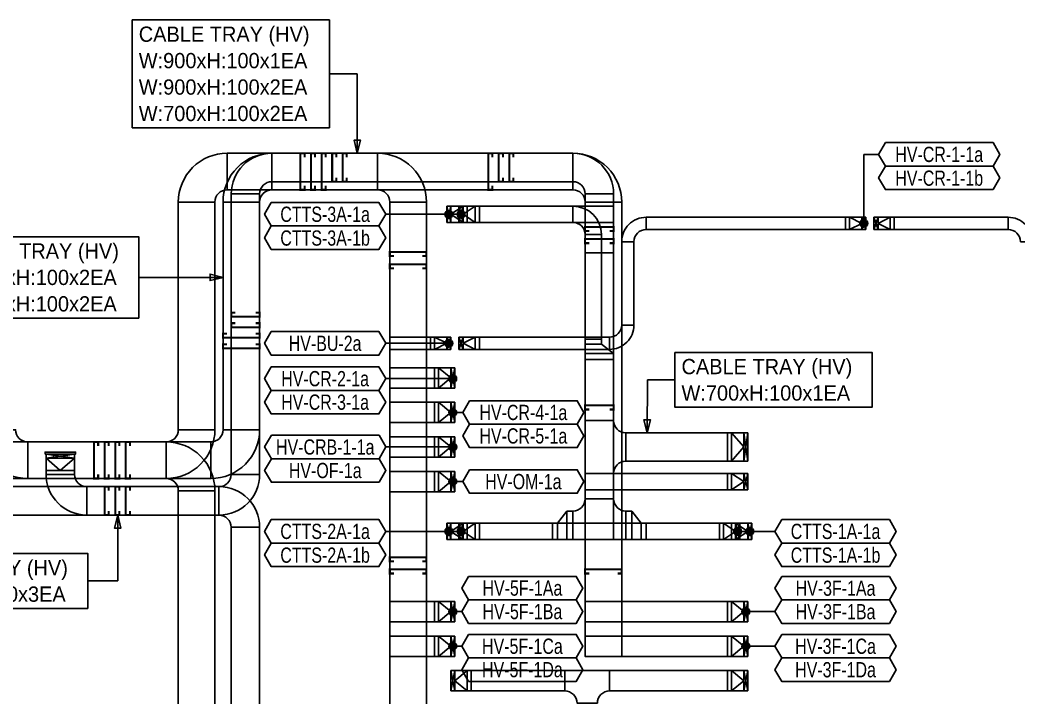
# Model space of a CAD drawing. Header units: millimetres. Extents: x 14100 to 374841, y -351975 to 881100.
# Drawn here: x 95361 to 119896, y -226470 to -209817 of the extents above; entities that cross this region are included whole.
import ezdxf
from ezdxf.enums import TextEntityAlignment as Align

# ---------------------------------------------------------------- set-up
doc = ezdxf.new("R2010")
doc.units = ezdxf.units.MM
doc.header["$LTSCALE"] = 150
for name, color, linetype in [('-----26 Electrical Cable Tray_HV_A', 4, 'Continuous'), ('-----26 Electrical Cable Tray_HV_IT', 4, 'Continuous'), ('-----26 Electrical Cable Tray_HV_N', 30, 'Continuous'), ('-----26 Electrical Cable Tray_HV_UT A', 1, 'Continuous'), ('-----26 Electrical Cable Tray_HV_UT B', 71, 'Continuous'), ('-----26 Electrical Cable Tray_HV_발전기 A', 6, 'Continuous'), ('-----29 주기', 1, 'Continuous'), ('-----30 Text', 2, 'Continuous'), ('-----99 Cable Schedule', 2, 'Continuous')]:
    doc.layers.add(name, color=color, linetype=linetype)
doc.styles.add('ELEC', font='')
doc.styles.get('ELEC').set_extended_font_data('Dotum')

# ---------------------------------------------------------------- blocks, each defined once
blk = doc.blocks.new('A$527511562058')
at = {"color": 0}
for p, q in [((0, 400), (400, 400)), ((0, 0), (0, 400)), ((400, 400), (500, 400)), ((500, 400), (500, 0)), ((400, 0), (0, 0)), ((500, 0), (400, 0))]:
    blk.add_line(p, q, dxfattribs=at)
at = {"color": 8}
for p, q in [((100, 400), (0, 0)), ((0, 400), (100, 0)), ((100, 200), (400, 400)), ((100, 0), (100, 400)), ((400, 400), (400, 0)), ((100, 200), (400, 0))]:
    blk.add_line(p, q, dxfattribs=at)
blk = doc.blocks.new('A$595823492043')
at = {"color": 0}
for p, q in [((0, 0), (0, 500)), ((0, 500), (100, 500)), ((100, 500), (500, 500)), ((500, 500), (500, 0)), ((100, 0), (0, 0)), ((500, 0), (100, 0))]:
    blk.add_line(p, q, dxfattribs=at)
at = {"color": 8}
for p, q in [((400, 250), (100, 500)), ((100, 0), (100, 500)), ((400, 500), (400, 0)), ((400, 0), (500, 500)), ((500, 0), (400, 500)), ((400, 250), (100, 0))]:
    blk.add_line(p, q, dxfattribs=at)
blk = doc.blocks.new('A$634112462862')
at = {"color": 0}
for p, q in [((0, 100), (0, 500)), ((0, 500), (700, 500)), ((700, 500), (700, 100)), ((0, 0), (0, 100)), ((700, 0), (0, 0)), ((700, 100), (700, 0))]:
    blk.add_line(p, q, dxfattribs=at)
at = {"color": 8}
for p, q in [((700, 400), (0, 500)), ((700, 500), (0, 400)), ((350, 100), (0, 400)), ((0, 400), (700, 400)), ((350, 100), (700, 400)), ((700, 100), (0, 100))]:
    blk.add_line(p, q, dxfattribs=at)
blk = doc.blocks.new('A$550585017316')
at = {"color": 0}
for p, q in [((400, 300), (0, 300)), ((0, 300), (0, 0)), ((500, 300), (400, 300)), ((500, 0), (500, 300)), ((0, 0), (400, 0)), ((400, 0), (500, 0))]:
    blk.add_line(p, q, dxfattribs=at)
at = {"color": 8}
for p, q in [((100, 0), (0, 300)), ((0, 0), (100, 300)), ((100, 150), (400, 300)), ((100, 300), (100, 0)), ((400, 0), (400, 300)), ((100, 150), (400, 0))]:
    blk.add_line(p, q, dxfattribs=at)
blk = doc.blocks.new('A$C9a0ab699')
h = blk.add_hatch(color=0)
edge = h.paths.add_edge_path()
edge.add_arc((64.00719340983778, 64.00719340983778), 64.0071934098378, 720.0000000000341, 1080.000000000034, ccw=False)
at = {"color": 0}
blk.add_circle((64.00719340983778, 64.00719340983778), 64.0071934098378, dxfattribs=at)
blk = doc.blocks.new('A$529866197279')
at = {"color": 0}
for p, q in [((0, 400), (0, 500)), ((0, 500), (700, 500)), ((700, 500), (700, 400)), ((0, 0), (0, 400)), ((700, 400), (700, 0)), ((700, 0), (0, 0))]:
    blk.add_line(p, q, dxfattribs=at)
at = {"color": 8}
for p, q in [((350, 100), (0, 400)), ((0, 400), (700, 400)), ((350, 100), (700, 400)), ((700, 100), (0, 100)), ((0, 100), (700, 0)), ((0, 0), (700, 100))]:
    blk.add_line(p, q, dxfattribs=at)

msp = doc.modelspace()

# ---------------------------------------------------------------- linework, layer by layer
at = {"layer": '-----26 Electrical Cable Tray_HV_A'}
for points, elevation in [([(108953.5716338199, -214395.5353251632), (106353.5713133011, -214395.5353251632), (106353.5713133011, -214795.5353251632), (108953.5716338199, -214795.5353251632)], -3.247652379101222e-10), ([(112753.5719547721, -219969.9836947441), (110253.57163382, -219969.9836947441), (110253.57163382, -220669.9836947441), (112753.5719547721, -220669.9836947441)], -3.247652379101226e-10), ([(109253.57163382, -221369.9836947931), (112753.5719547758, -221369.9836947931), (112753.5719547758, -220969.9836947931), (109253.57163382, -220969.9836947931)], -3.247652379101226e-10), ([(108453.5716338202, -222594.983694793), (106353.5713133015, -222594.9836947931), (106353.5713133015, -222194.9836947931), (108453.5716338202, -222194.983694793)], -3.247652379101226e-10), ([(110753.5716338202, -222194.9836947932), (112853.5719547758, -222194.983694793), (112853.5719547758, -222594.983694793), (110753.5716338202, -222594.9836947932)], -9.868351994938548e-10)]:
    msp.add_lwpolyline(points, close=True, dxfattribs=dict(at, elevation=elevation))
for points in [[(108953.5716338199, -214795.5353251632, -0.414213562373095), (109253.5716338199, -215095.5353251632), (109253.5716338199, -215095.5353251632), (109253.5716338199, -215095.5353251632), (109253.5716338199, -215095.5353251632), (109653.5716338199, -215095.5353251632, 0.4142135623730951), (108953.5716338199, -214395.5353251632)], [(109953.57163382, -220969.9836947441), (109253.57163382, -220969.9836947441), (109253.57163382, -220969.9836947441), (109253.57163382, -219669.9836947441), (109953.57163382, -219669.9836947441, 0.414213562373095), (110253.57163382, -219969.9836947441), (110253.57163382, -220669.9836947441), (110253.57163382, -220669.9836947441, 0.414213562373095)], [(110253.5716338202, -221894.9836947931), (110253.5716338202, -222594.9836947931), (110253.5716338202, -222594.9836947931), (108953.5716338202, -222594.9836947931), (108953.5716338202, -221894.9836947931, 0.414213562373095), (109253.5716338202, -221594.9836947931), (109953.5716338202, -221594.9836947931), (109953.5716338202, -221594.9836947931, 0.414213562373095)]]:
    msp.add_lwpolyline(points, format="xyb", close=True, dxfattribs=at)
for points in [[(109253.5716338201, -215095.5353251631), (109253.5716338199, -217670.535325163), (109653.5716338199, -217670.535325163), (109653.5716338201, -215095.5353251631)], [(109253.5716338199, -218170.535325163), (109253.57163382, -219669.9836947441), (109953.57163382, -219669.9836947441), (109953.5716338199, -218170.535325163)], [(109253.57163382, -220969.9836947441), (109253.5716338202, -221594.9836947931), (109953.5716338202, -221594.9836947931), (109953.57163382, -220969.9836947441)]]:
    msp.add_lwpolyline(points, close=True, dxfattribs=at)
for points, elevation in [([(109253.5716338199, -218170.535325163), (109253.5716338199, -217670.535325163), (109653.5716338199, -217670.535325163), (109653.5716338199, -217789.9342181892), (109253.5716338199, -217789.9342181892), (109253.5716338199, -218022.8916797842), (109953.5716338199, -218022.8916797842), (109653.5716338199, -217789.9342181892), (109253.5716338199, -217789.9342181892), (109253.5716338199, -218170.535325163), (109953.5716338199, -218170.535325163), (109953.5716338199, -218022.8916797842)], -7.665336493024826e-10), ([(108953.5716338202, -222594.9836947932), (108453.5716338202, -222594.9836947932), (108453.5716338202, -222194.9836947932), (108572.9705268464, -222194.9836947932), (108572.9705268464, -222594.9836947932), (108805.9279884415, -222594.9836947932), (108805.9279884415, -221894.9836947932), (108572.9705268464, -222194.9836947932), (108572.9705268464, -222594.9836947932), (108953.5716338202, -222594.9836947932), (108953.5716338202, -221894.9836947932), (108805.9279884415, -221894.9836947932)], -9.868351994938548e-10), ([(110253.5716338202, -222594.9836947932), (110753.5716338202, -222594.9836947932), (110753.5716338202, -222194.9836947932), (110634.172740794, -222194.9836947932), (110634.172740794, -222594.9836947932), (110401.215279199, -222594.9836947932), (110401.215279199, -221894.9836947932), (110634.172740794, -222194.9836947932), (110634.172740794, -222594.9836947932), (110253.5716338202, -222594.9836947932), (110253.5716338202, -221894.9836947932), (110401.215279199, -221894.9836947932)], -9.868351994938548e-10)]:
    msp.add_lwpolyline(points, dxfattribs=dict(at, elevation=elevation))
at = {"layer": '-----26 Electrical Cable Tray_HV_IT'}
for points, elevation in [([(101553.571312305, -213994.9824099139), (101553.571312305, -213994.9824099139, 0.414213562373095), (101253.571312305, -214294.9824099139), (101253.571312305, -214294.9824099139), (100353.571312305, -214294.9824099139, -0.4142135623731661), (101553.571312305, -213094.9824099139)], 7.004804177875905e-10), ([(104153.5713122934, -213994.9824099136), (104153.5713122934, -213994.9824099136, -0.414213562373095), (104453.5713122934, -214294.9824099136), (104453.5713122934, -214294.9824099136), (105353.5713122934, -214294.9824099136, 0.4142135623731661), (104153.5713122934, -213094.9824099136)], -3.734117563228892e-09), ([(108953.57163382, -213994.9824099139), (108953.57163382, -213994.9824099139, -0.414213562373095), (109253.57163382, -214294.9824099139), (109253.57163382, -214294.9824099139), (110153.57163382, -214294.9824099139, 0.4142135623731661), (108953.57163382, -213094.9824099139)], 7.880221039652005e-10), ([(95553.57131231038, -220194.9804824836), (95553.57131231038, -220194.9804824836, -0.414213562373095), (95253.57131231038, -219894.9804824836), (95253.57131231038, -219894.9804824836), (94353.57131231038, -219894.9804824836, 0.4142135623731661), (95553.57131231038, -221094.9804824836)], 2.815298504722628e-10), ([(100053.571312305, -220194.9804824836), (100053.571312305, -220194.9804824836, 0.414213562373095), (100353.571312305, -219894.9804824836), (100353.571312305, -219894.9804824836), (101253.571312305, -219894.9804824836, -0.4142135623731661), (100053.571312305, -221094.9804824836)], 9.176291762487338e-10), ([(108754.4601023753, -226319.9836947923), (108754.4601023753, -225819.9836947923), (108754.4601023753, -225819.9836947923), (109854.4601023753, -225819.9836947923), (109854.4601023753, -226319.9836947923, 0.414213562373095), (109554.4601023753, -226619.9836947923), (109054.4601023753, -226619.9836947923), (109054.4601023753, -226619.9836947923, 0.414213562373095)], -6.865381049675598e-10)]:
    msp.add_lwpolyline(points, format="xyb", close=True, dxfattribs=dict(at, elevation=elevation))
for points, elevation in [([(108953.57163382, -213094.9824099139), (101553.5713122963, -213094.9824099138), (101553.5713122963, -213994.9824099138), (108953.57163382, -213994.9824099139)], 7.880221039652005e-10), ([(104153.5713122934, -213094.9824099136), (101553.5713122963, -213094.9824099138), (101553.5713122963, -213994.9824099138), (104153.5713122934, -213994.9824099136)], 1.577748229530434e-09), ([(100353.571312305, -214294.9824099139), (100353.571312305, -219894.9804824836), (101253.571312305, -219894.9804824836), (101253.571312305, -214294.9824099139)], 7.004804177875905e-10), ([(104453.5713122935, -214294.9824099139), (104453.5713122934, -225469.9830523384), (105353.5713122934, -225469.9830523384), (105353.5713122935, -214294.9824099139)], 9.176291762487338e-10), ([(94053.57131231038, -221094.9804824836), (100053.571312305, -221094.9804824836), (100053.571312305, -220194.9804824836), (94053.57131231038, -220194.9804824836)], 9.176291762487338e-10), ([(95553.57131231038, -221094.9804824836), (100053.571312305, -221094.9804824836), (100053.571312305, -220194.9804824836), (95553.57131231038, -220194.9804824836)], 9.176291762487338e-10), ([(105553.5713132983, -224619.9836947929), (104453.5713122934, -224619.983694793), (104453.5713122934, -224119.983694793), (105553.5713132983, -224119.9836947929)], -3.247652379101226e-10), ([(112753.5719547758, -224619.9836947931), (109253.57163382, -224619.9836947932), (109253.57163382, -224119.9836947932), (112753.5719547758, -224119.9836947931)], -3.247652379101226e-10), ([(105553.5713132912, -225469.9830523383), (104453.5713122864, -225469.9830523384), (104453.5713122864, -224969.9830523384), (105553.5713132912, -224969.9830523383)], -3.247652379101226e-10), ([(112753.5719547758, -225469.9830523345), (109253.57163382, -225469.9830523346), (109253.57163382, -224969.9830523346), (112753.5719547758, -224969.9830523345)], -3.247652379101226e-10)]:
    msp.add_lwpolyline(points, close=True, dxfattribs=dict(at, elevation=elevation))
at = {"layer": '-----26 Electrical Cable Tray_HV_IT', "ltscale": 7.5, "const_width": 50}
for points, elevation in [([(102616.2013982577, -213894.9824099139), (102616.2013982577, -213994.9824099139), (102516.2013982577, -213994.9824099139), (102516.2013982577, -213094.9824099136), (102616.2013982577, -213094.9824099136), (102616.2013982577, -213194.9824099136)], 5.310161771159292e-09), ([(102876.0228638273, -213894.9824099139), (102876.0228638273, -213994.9824099139), (102776.0228638273, -213994.9824099139), (102776.0228638273, -213094.9824099136), (102876.0228638273, -213094.9824099136), (102876.0228638273, -213194.9824099136)], 7.880221039652005e-10), ([(106972.4329151209, -213894.9824099139), (106972.4329151209, -213994.9824099139), (106872.4329151209, -213994.9824099139), (106872.4329151209, -213094.9824099136), (106972.4329151209, -213094.9824099136), (106972.4329151209, -213194.9824099136)], 7.880221039652005e-10), ([(104553.5713122934, -215923.9640682103), (104453.5713122934, -215923.9640682103), (104453.5713122934, -215823.9640682103), (105353.5713122938, -215823.9640682103), (105353.5713122938, -215923.9640682103), (105253.5713122938, -215923.9640682103)], 9.176291762487338e-10), ([(101153.5713123051, -217534.0290208717), (101253.5713123051, -217534.0290208717), (101253.5713123051, -217634.0290208717), (100353.571312305, -217634.0290208717), (100353.571312305, -217534.0290208717), (100453.571312305, -217534.0290208717)], 5.928639383386112e-10), ([(101153.5713123051, -217793.8504864413), (101253.5713123051, -217793.8504864413), (101253.5713123051, -217893.8504864413), (100353.571312305, -217893.8504864413), (100353.571312305, -217793.8504864413), (100453.571312305, -217793.8504864413)], 5.928639383386112e-10), ([(97283.9283811686, -220994.9804824822), (97283.9283811686, -221094.9804824822), (97183.9283811686, -221094.9804824822), (97183.9283811686, -220194.9804824819), (97283.9283811686, -220194.9804824819), (97283.9283811686, -220294.9804824819)], 9.959734502605547e-09), ([(97543.74984673815, -220994.9804824822), (97543.74984673815, -221094.9804824822), (97443.74984673815, -221094.9804824822), (97443.74984673815, -220194.9804824819), (97543.74984673815, -220194.9804824819), (97543.74984673815, -220294.9804824819)], 5.437594835411455e-09), ([(104553.5713122934, -223431.0041541654), (104453.5713122934, -223431.0041541654), (104453.5713122934, -223331.0041541654), (105353.5713122938, -223331.0041541654), (105353.5713122938, -223431.0041541654), (105253.5713122938, -223431.0041541654)], 9.176291762487338e-10)]:
    msp.add_lwpolyline(points, dxfattribs=dict(at, elevation=elevation))
at = {"layer": '-----26 Electrical Cable Tray_HV_IT'}
for points in [[(109253.57163382, -214294.9824099139), (109253.57163382, -225469.9830523346), (110153.57163382, -225469.9830523346), (110153.57163382, -214294.9824099139)], [(108754.4601023753, -226319.9836947923), (106453.5713132983, -226319.9836947929), (106453.5713132983, -225819.9836947929), (108754.4601023753, -225819.9836947923)], [(112753.5719547758, -226319.9836947931), (109854.4601023753, -226319.9836947923), (109854.4601023753, -225819.9836947923), (112753.5719547758, -225819.9836947931)]]:
    msp.add_lwpolyline(points, close=True, dxfattribs=at)
at = {"layer": '-----26 Electrical Cable Tray_HV_IT', "ltscale": 7.5, "const_width": 50}
msp.add_lwpolyline([(109353.57163382, -223431.0041541654), (109253.57163382, -223431.0041541654), (109253.57163382, -223331.0041541654), (110153.5716338204, -223331.0041541654), (110153.5716338204, -223431.0041541654), (110053.5716338204, -223431.0041541654)], dxfattribs=at)
at = {"layer": '-----26 Electrical Cable Tray_HV_N', "color": 1}
for p, q in [((102967.9338654525, -211141.8141703001), (103652.9148950273, -211141.8141703001)), ((111462.9426298001, -218666.8154551289), (110786.1554196577, -218666.8154551289))]:
    msp.add_line(p, q, dxfattribs=at)
for points, elevation in [([(98121.91446331315, -209816.8141703001), (98121.91446331315, -212466.8141703001), (102967.9338654525, -212466.8141703001), (102967.9338654525, -209816.8141703001)], -3.734117563228892e-09), ([(93435.70899940535, -215148.576050388), (93435.70899940535, -217148.576050388), (98281.72840154471, -217148.576050388), (98281.72840154471, -215148.576050388)], 7.004804177875905e-10), ([(111462.9426298001, -217991.8154551289), (111462.9426298001, -219341.8154551289), (116308.9620319395, -219341.8154551289), (116308.9620319395, -217991.8154551289)], -3.247652379101226e-10), ([(92181.77330576882, -222938.4916856332), (92181.77330576882, -224288.4916856332), (97027.79270790817, -224288.4916856332), (97027.79270790817, -222938.4916856332)], 7.004804177875905e-10)]:
    msp.add_lwpolyline(points, close=True, dxfattribs=dict(at, elevation=elevation))
for points, elevation in [([(103652.9152539441, -213094.9824099152), (103732.9152539441, -212774.9824099152), (103572.9152539441, -212774.9824099152), (103652.9152539441, -213094.9824099152), (103652.9148950273, -211141.8141703001)], -3.734117563228892e-09), ([(100353.571312305, -216148.5756914712), (100033.571312305, -216068.5756914712), (100033.571312305, -216228.5756914712), (100353.571312305, -216148.5756914712), (98281.72840154471, -216148.5762620954)], 7.004804177875905e-10), ([(110777.9612413086, -219969.9836947441), (110697.9612413086, -219649.9836947441), (110857.9612413086, -219649.9836947441), (110777.9612413086, -219969.9836947441), (110786.1554196577, -218666.8154551289)], -3.247652379101226e-10), ([(97764.82705819284, -221994.9804824846), (97684.82705819284, -222314.9804824846), (97844.82705819284, -222314.9804824846), (97764.82705819284, -221994.9804824846), (97764.82727132525, -223613.4916856332)], 5.928639383386112e-10), ([(97764.82741504055, -223613.4916856332), (97027.79270790817, -223613.4916856332)], 5.928639383386112e-10)]:
    msp.add_lwpolyline(points, dxfattribs=dict(at, elevation=elevation))
at = {"layer": '-----26 Electrical Cable Tray_HV_UT A'}
for points, elevation in [([(100453.571312305, -213994.9824099139), (100453.571312305, -213994.9824099139, 0.414213562373095), (100153.571312305, -214294.9824099139), (100153.571312305, -214294.9824099139), (99253.57131230502, -214294.9824099139, -0.4142135623731661), (100453.571312305, -213094.9824099139)], 7.004804177875905e-10), ([(104153.5713122934, -213994.9824099136), (104153.5713122934, -213994.9824099136, -0.414213562373095), (104453.5713122934, -214294.9824099136), (104453.5713122934, -214294.9824099136), (105353.5713122934, -214294.9824099136, 0.4142135623731661), (104153.5713122934, -213094.9824099136)], 9.176291762487338e-10), ([(110153.57163382, -217319.983694793), (110153.57163382, -217319.983694793, -0.414213562373095), (109853.57163382, -217619.983694793), (109853.57163382, -217619.983694793), (109853.57163382, -217919.983694793, 0.4142135623731519), (110453.57163382, -217319.983694793)], -9.176291762486697e-10), ([(98953.57131230496, -220194.9804824836), (98953.57131230496, -220194.9804824836, 0.414213562373095), (99253.57131230496, -219894.9804824836), (99253.57131230496, -219894.9804824836), (100153.571312305, -219894.9804824836, -0.4142135623731661), (98953.57131230496, -221094.9804824836)], 7.004804177875905e-10)]:
    msp.add_lwpolyline(points, format="xyb", close=True, dxfattribs=dict(at, elevation=elevation))
for points, elevation in [([(104153.5713122934, -213094.9824099136), (100453.571312305, -213094.9824099139), (100453.571312305, -213994.9824099139), (104153.5713122934, -213994.9824099136)], 1.577748229530434e-09), ([(99253.57131230502, -214294.9824099139), (99253.57131230496, -219894.9804824836), (100153.571312305, -219894.9804824836), (100153.571312305, -214294.9824099139)], 7.004804177875905e-10), ([(104453.5713122934, -214294.9824099136), (104453.5713122934, -229694.9824098703), (105353.5713122934, -229694.9824098703), (105353.5713122934, -214294.9824099136)], 9.176291762487338e-10), ([(115653.5713128561, -214669.9836947932), (110753.57163382, -214669.9836947932), (110753.57163382, -214969.9836947932), (115653.5713128561, -214969.9836947932)], -3.268067007681255e-10), ([(106653.571313298, -217619.9836947929), (109853.57163382, -217619.983694793), (109853.57163382, -217919.983694793), (106653.571313298, -217919.9836947929)], -6.885795678256863e-10), ([(105553.571313298, -218869.9836947929), (104453.5713122934, -218869.983694793), (104453.5713122934, -218369.983694793), (105553.571313298, -218369.9836947929)], -3.247652379101226e-10), ([(105553.571313298, -219719.983694793), (104453.5713122934, -219719.9836947931), (104453.5713122934, -219219.9836947931), (105553.571313298, -219219.983694793)], -3.247652379101226e-10), ([(105553.571313298, -220569.983694793), (104453.5713122933, -220569.9836947931), (104453.5713122933, -220069.9836947931), (105553.571313298, -220069.983694793)], -3.247652379101226e-10), ([(94053.57131231038, -221094.9804824836), (98953.57131230496, -221094.9804824836), (98953.57131230496, -220194.9804824836), (94053.57131231038, -220194.9804824836)], 7.004804177875905e-10), ([(105553.571313298, -221419.9836947929), (104453.5713122933, -221419.983694793), (104453.5713122933, -220919.983694793), (105553.571313298, -220919.9836947929)], -3.247652379101226e-10)]:
    msp.add_lwpolyline(points, close=True, dxfattribs=dict(at, elevation=elevation))
at = {"layer": '-----26 Electrical Cable Tray_HV_UT A', "ltscale": 7.5, "const_width": 50}
for points, elevation in [([(102356.3799326882, -213894.9824099139), (102356.3799326882, -213994.9824099139), (102256.3799326882, -213994.9824099139), (102256.3799326882, -213094.9824099136), (102356.3799326882, -213094.9824099136), (102356.3799326882, -213194.9824099136)], 9.832301438353384e-09), ([(104553.5713122934, -215623.9640682103), (104453.5713122934, -215623.9640682103), (104453.5713122934, -215523.9640682103), (105353.5713122938, -215523.9640682103), (105353.5713122938, -215623.9640682103), (105253.5713122938, -215623.9640682103)], 9.176291762487338e-10), ([(97803.5713123077, -220994.9804824839), (97803.5713123077, -221094.9804824839), (97703.5713123077, -221094.9804824839), (97703.5713123077, -220194.9804824836), (97803.5713123077, -220194.9804824836), (97803.5713123077, -220294.9804824836)], 9.176291762487338e-10), ([(104553.5713122934, -223131.0041541654), (104453.5713122934, -223131.0041541654), (104453.5713122934, -223031.0041541654), (105353.5713122938, -223031.0041541654), (105353.5713122938, -223131.0041541654), (105253.5713122938, -223131.0041541654)], 9.176291762487338e-10)]:
    msp.add_lwpolyline(points, dxfattribs=dict(at, elevation=elevation))
at = {"layer": '-----26 Electrical Cable Tray_HV_UT A'}
msp.add_lwpolyline([(110453.57163382, -215269.9836947932), (110453.57163382, -215269.9836947932, -0.414213562373095), (110753.57163382, -214969.9836947932), (110753.57163382, -214969.9836947932), (110753.57163382, -214669.9836947932, 0.4142135623731519), (110153.57163382, -215269.9836947932)], format="xyb", close=True, dxfattribs=at)
for points in [[(110153.57163382, -217319.983694793), (110153.57163382, -215269.9836947932), (110453.57163382, -215269.9836947932), (110453.57163382, -217319.983694793)], [(104453.5713122934, -217619.9836947929), (105453.571313298, -217619.983694793), (105453.571313298, -217919.983694793), (104453.5713122934, -217919.9836947929)]]:
    msp.add_lwpolyline(points, close=True, dxfattribs=at)
at = {"layer": '-----26 Electrical Cable Tray_HV_UT B'}
for points, elevation in [([(116853.5713128561, -214669.9836947932), (119653.5713123567, -214669.9836947933), (119653.5713123567, -214969.9836947933), (116853.5713128561, -214969.9836947932)], -6.906210306836893e-10), ([(95553.57131231038, -221094.9804824836), (98953.57131230496, -221094.9804824836), (98953.57131230496, -220194.9804824836), (95553.57131231038, -220194.9804824836)], 7.004804177875905e-10), ([(99253.5713123052, -221394.9804824836), (99253.5713123052, -229694.9824098789), (100153.5713123052, -229694.9824098789), (100153.5713123052, -221394.9804824836)], 4.900028855102824e-09)]:
    msp.add_lwpolyline(points, close=True, dxfattribs=dict(at, elevation=elevation))
for points, elevation in [([(119953.5713123567, -215269.9836947933), (119953.5713123567, -215269.9836947933, 0.414213562373095), (119653.5713123567, -214969.9836947933), (119653.5713123567, -214969.9836947933), (119653.5713123567, -214669.9836947933, -0.4142135623731519), (120253.5713123567, -215269.9836947933)], 6.580775904236977e-10), ([(95553.57131231038, -220194.9804824837), (95553.57131231038, -220194.9804824837, -0.414213562373095), (95253.57131231038, -219894.9804824837), (95253.57131231038, -219894.9804824837), (94353.57131231038, -219894.9804824837, 0.4142135623731661), (95553.57131231038, -221094.9804824837)], 2.815298504722628e-10), ([(98953.5713123052, -221094.9804824836), (98953.5713123052, -221094.9804824836, -0.414213562373095), (99253.5713123052, -221394.9804824836), (99253.5713123052, -221394.9804824836), (100153.5713123052, -221394.9804824836, 0.4142135623731661), (98953.5713123052, -220194.9804824836)], 4.900028855102824e-09)]:
    msp.add_lwpolyline(points, format="xyb", close=True, dxfattribs=dict(at, elevation=elevation))
at = {"layer": '-----26 Electrical Cable Tray_HV_UT B', "ltscale": 7.5, "const_width": 50, "elevation": -3.606684498976728e-09}
msp.add_lwpolyline([(98063.39277787725, -220994.9804824839), (98063.39277787725, -221094.9804824839), (97963.39277787725, -221094.9804824839), (97963.39277787725, -220194.9804824836), (98063.39277787725, -220194.9804824836), (98063.39277787725, -220294.9804824836)], dxfattribs=at)
at = {"layer": '-----26 Electrical Cable Tray_HV_발전기 A'}
for points, elevation in [([(101553.571312305, -213794.9824099153), (101553.571312305, -213094.9824099153, 0.4142135623730951), (100553.571312305, -214094.9824099153), (101253.571312305, -214094.9824099153, -0.4142135623730951)], 5.928639383386112e-10), ([(109253.57163382, -214094.9824099152), (109953.57163382, -214094.9824099152, 0.4142135623730951), (108953.57163382, -213094.9824099152), (108953.57163382, -213794.9824099152, -0.4142135623730951)], -4.522139667194027e-09), ([(96703.57129004036, -220994.9804875585), (96003.57129004036, -220994.9804875585, 0.4142135623730951), (97003.57129004036, -221994.9804875585), (97003.57129004036, -221294.9804875585, -0.4142135623730951)], 5.928639383386112e-10), ([(100553.5713123051, -220994.9804824848), (101253.5713123051, -220994.9804824848, -0.4142135623730951), (100253.5713123051, -221994.9804824848), (100253.5713123051, -221294.9804824848, 0.4142135623730951)], 4.900028855102824e-09), ([(100553.5713123051, -222294.9804824848), (101253.5713123051, -222294.9804824848, 0.4142135623730951), (100253.5713123051, -221294.9804824848), (100253.5713123051, -221994.9804824848, -0.4142135623730951)], 4.900028855102824e-09)]:
    msp.add_lwpolyline(points, format="xyb", close=True, dxfattribs=dict(at, elevation=elevation))
for points, elevation in [([(108953.57163382, -213094.9824099152), (108953.57163382, -213794.9824099152), (101553.571312305, -213794.9824099153), (101553.571312305, -213094.9824099153)], -3.734117563228892e-09), ([(108953.57163382, -213094.9824099152), (108953.57163382, -213794.9824099152), (101553.571312305, -213794.9824099153), (101553.571312305, -213094.9824099153)], -3.734117563228892e-09), ([(100553.571312305, -214094.9824099153), (101253.571312305, -214094.9824099153), (101253.5713123051, -220994.9804824848), (100553.5713123051, -220994.9804824848)], 5.928639383386112e-10), ([(106653.5713133011, -214795.5353251632), (109953.57163382, -214795.535325163), (109953.57163382, -214395.535325163), (106653.5713133011, -214395.5353251632)], -3.247652379101222e-10), ([(96003.57129004036, -220494.9798450697), (96003.57129004036, -220594.9798450697), (96703.57129004036, -220594.9798450697), (96703.57129004036, -220494.9798450697)], -3.066417873225454e-10), ([(100253.5713123051, -221294.9804824848), (100253.5713123051, -221994.9804824848), (93853.5697313314, -221994.980482485), (93853.5697313314, -221294.980482485)], 5.928639383386112e-10), ([(109953.5716338201, -222194.9836947932), (106653.5713133015, -222194.9836947931), (106653.5713133015, -222594.9836947931), (109953.5716338201, -222594.9836947932)], -9.868351994938548e-10), ([(109253.5716338201, -222194.9836947931), (112553.5719547758, -222194.9836947931), (112553.5719547758, -222594.9836947931), (109253.5716338201, -222594.9836947931)], -9.868351994938548e-10), ([(100553.5713123051, -222294.9804824848), (101253.5713123051, -222294.9804824848), (101253.5713123052, -230994.9824098789), (100553.5713123052, -230994.9824098789)], 4.900028855102824e-09)]:
    msp.add_lwpolyline(points, close=True, dxfattribs=dict(at, elevation=elevation))
at = {"layer": '-----26 Electrical Cable Tray_HV_발전기 A', "ltscale": 7.5, "const_width": 50}
for points, elevation in [([(103135.8443293968, -213694.9824099152), (103135.8443293968, -213794.9824099152), (103035.8443293968, -213794.9824099152), (103035.8443293968, -213094.9824099152), (103135.8443293968, -213094.9824099152), (103135.8443293968, -213194.9824099152)], -3.734117563228892e-09), ([(103395.6657949664, -213694.9824099152), (103395.6657949664, -213794.9824099152), (103295.6657949664, -213794.9824099152), (103295.6657949664, -213094.9824099152), (103395.6657949664, -213094.9824099152), (103395.6657949664, -213194.9824099152)], -3.734117563228892e-09), ([(107232.2543806905, -213694.9824099152), (107232.2543806905, -213794.9824099152), (107132.2543806905, -213794.9824099152), (107132.2543806905, -213094.9824099152), (107232.2543806905, -213094.9824099152), (107232.2543806905, -213194.9824099152)], -3.734117563228892e-09), ([(107492.07584626, -213694.9824099152), (107492.07584626, -213794.9824099152), (107392.07584626, -213794.9824099152), (107392.07584626, -213094.9824099152), (107492.07584626, -213094.9824099152), (107492.07584626, -213194.9824099152)], -3.734117563228892e-09), ([(109353.5716338182, -215006.5101526919), (109253.5716338182, -215006.5101526919), (109253.5716338182, -214906.5101526919), (109953.5716338182, -214906.5101526919), (109953.5716338182, -215006.5101526919), (109853.5716338182, -215006.5101526919)], -4.522139667194029e-09), ([(109353.5716338182, -215306.5101526919), (109253.5716338182, -215306.5101526919), (109253.5716338182, -215206.5101526919), (109953.5716338182, -215206.5101526919), (109953.5716338182, -215306.5101526919), (109853.5716338182, -215306.5101526919)], -4.522139667194029e-09), ([(101153.5713123051, -217014.3860897326), (101253.5713123051, -217014.3860897326), (101253.5713123051, -217114.3860897326), (100553.5713123051, -217114.3860897326), (100553.5713123051, -217014.3860897326), (100653.5713123051, -217014.3860897326)], 5.928639383386112e-10), ([(101153.5713123051, -217274.2075553022), (101253.5713123051, -217274.2075553022), (101253.5713123051, -217374.2075553022), (100553.5713123051, -217374.2075553022), (100553.5713123051, -217274.2075553022), (100653.5713123051, -217274.2075553022)], 5.928639383386112e-10), ([(109353.5716338182, -219397.4149238368), (109253.5716338182, -219397.4149238368), (109253.5716338182, -219297.4149238368), (109953.5716338182, -219297.4149238368), (109953.5716338182, -219397.4149238368), (109853.5716338182, -219397.4149238368)], -4.522139667194029e-09), ([(97543.74984673792, -221894.9804824846), (97543.74984673792, -221994.9804824846), (97443.74984673792, -221994.9804824846), (97443.74984673792, -221294.9804824846), (97543.74984673792, -221294.9804824846), (97543.74984673792, -221394.9804824846)], 5.928639383386112e-10), ([(97803.57131230747, -221894.9804824846), (97803.57131230747, -221994.9804824846), (97703.57131230747, -221994.9804824846), (97703.57131230747, -221294.9804824846), (97803.57131230747, -221294.9804824846), (97803.57131230747, -221394.9804824846)], 5.928639383386112e-10), ([(98063.39277787702, -221894.9804824846), (98063.39277787702, -221994.9804824846), (97963.39277787702, -221994.9804824846), (97963.39277787702, -221294.9804824846), (98063.39277787702, -221294.9804824846), (98063.39277787702, -221394.9804824846)], 5.928639383386112e-10)]:
    msp.add_lwpolyline(points, dxfattribs=dict(at, elevation=elevation))
at = {"layer": '-----26 Electrical Cable Tray_HV_발전기 A'}
msp.add_lwpolyline([(109253.57163382, -214094.9824099152), (109953.57163382, -214094.9824099152, 0.4142135623730951), (108953.57163382, -213094.9824099152), (108953.57163382, -213794.9824099152, -0.4142135623730951)], format="xyb", close=True, dxfattribs=at)
for points in [[(109253.57163382, -214094.9824099152), (109953.57163382, -214094.9824099152), (109953.5716338201, -222594.9836947932), (109253.5716338201, -222594.9836947932)], [(109253.57163382, -214094.9824099152), (109953.57163382, -214094.9824099152), (109953.57163382, -215543.2129720794), (109253.57163382, -215543.2129720794)]]:
    msp.add_lwpolyline(points, close=True, dxfattribs=at)
at = {"layer": '-----26 Electrical Cable Tray_HV_발전기 A', "elevation": -7.167948959094883e-10}
for points in [[(96703.57129004036, -220494.9798450697), (96003.57129004036, -220594.9798450697)], [(96003.57129004036, -220494.9798450697), (96703.57129004036, -220594.9798450697)]]:
    msp.add_lwpolyline(points, dxfattribs=at)
at = {"layer": '-----29 주기'}
for points in [[(116635.2943891458, -212834.2509104727), (116468.5844989338, -213123.0009104745), (116635.2943891482, -213411.7509104779), (119281.1052682551, -213411.7509104779), (119447.8151584784, -213123.0009104745), (119281.1052682525, -212834.2509104727)], [(116635.2943891482, -213411.7509104779), (116468.5844989363, -213700.5009104797), (116635.2943891507, -213989.2509104832), (119281.1052682574, -213989.2509104832), (119447.8151584809, -213700.5009104797), (119281.105268255, -213411.7509104779)], [(101539.3894667541, -214306.7853251614), (101372.6795765422, -214595.5353251632), (101539.3894667567, -214884.2853251667), (104185.2003458634, -214884.2853251667), (104351.9102360868, -214595.5353251632), (104185.2003458609, -214306.7853251614)], [(101539.3894667567, -214884.2853251667), (101372.6795765448, -215173.0353251684), (101539.3894667593, -215461.7853251719), (104185.200345866, -215461.7853251719), (104351.9102360893, -215173.0353251684), (104185.2003458634, -214884.2853251667)], [(106412.8344147494, -219181.2336947912), (106246.1245245374, -219469.983694793), (106412.8344147518, -219758.7336947965), (109058.6452938586, -219758.7336947965), (109225.355184082, -219469.983694793), (109058.6452938561, -219181.2336947912)], [(106412.8344147518, -219758.7336947965), (106246.1245245399, -220047.4836947982), (106412.8344147543, -220336.2336948017), (109058.645293861, -220336.2336948017), (109225.3551840845, -220047.4836947982), (109058.6452938586, -219758.7336947965)], [(101543.1540151821, -220031.2336947912), (101376.4441249701, -220319.983694793), (101543.1540151845, -220608.7336947965), (104188.9648942913, -220608.7336947965), (104355.6747845147, -220319.983694793), (104188.9648942888, -220031.2336947912)], [(101543.1540151845, -220608.7336947965), (101376.4441249726, -220897.4836947982), (101543.154015187, -221186.2336948017), (104188.9648942937, -221186.2336948017), (104355.6747845172, -220897.4836947982), (104188.9648942913, -220608.7336947965)], [(106412.8344147494, -220881.2336947912), (106246.1245245374, -221169.9836947929), (106412.8344147521, -221458.7336947964), (109058.6452938588, -221458.7336947964), (109225.3551840821, -221169.9836947929), (109058.6452938562, -220881.2336947912)], [(101539.3894667541, -222106.2336947913), (101372.6795765422, -222394.9836947931), (101539.3894667567, -222683.7336947966), (104185.2003458633, -222683.7336947966), (104351.9102360868, -222394.9836947931), (104185.2003458609, -222106.2336947913)], [(114086.5561341205, -222106.2336947913), (113919.8462439086, -222394.983694793), (114086.556134123, -222683.7336947965), (116732.3670132297, -222683.7336947965), (116899.0769034532, -222394.983694793), (116732.3670132273, -222106.2336947913)], [(101539.3894667566, -222683.7336947966), (101372.6795765447, -222972.4836947983), (101539.3894667591, -223261.2336948018), (104185.2003458658, -223261.2336948018), (104351.9102360893, -222972.4836947983), (104185.2003458634, -222683.7336947966)], [(114086.556134123, -222683.7336947965), (113919.846243911, -222972.4836947983), (114086.5561341255, -223261.2336948017), (116732.3670132323, -223261.2336948017), (116899.0769034556, -222972.4836947983), (116732.3670132297, -222683.7336947965)], [(114086.5561341205, -223503.733694786), (113919.8462439085, -223792.4836947878), (114086.556134123, -224081.2336947913), (116732.3670132298, -224081.2336947913), (116899.0769034531, -223792.4836947878), (116732.3670132272, -223503.733694786)], [(114086.556134123, -224081.2336947913), (113919.846243911, -224369.983694793), (114086.5561341255, -224658.7336947965), (116732.3670132324, -224658.7336947965), (116899.0769034557, -224369.983694793), (116732.3670132298, -224081.2336947913)], [(114086.5559312413, -224931.234066741), (113919.8460410294, -225219.9840667427), (114086.5559312439, -225508.7340667462), (116732.3668103508, -225508.7340667462), (116899.0767005741, -225219.9840667427), (116732.3668103482, -224931.234066741)], [(114086.555931244, -225508.7340667462), (113919.846041032, -225797.4840667479), (114086.5559312465, -226086.2340667514), (116732.3668103533, -226086.2340667514), (116899.0767005767, -225797.4840667479), (116732.3668103508, -225508.7340667462)]]:
    msp.add_lwpolyline(points, close=True, dxfattribs=at)
at = {"layer": '-----29 주기', "elevation": -3.247652379101226e-10}
for points in [[(101539.3894667541, -217481.2336947912), (101372.6795765422, -217769.9836947929), (101539.3894667567, -218058.7336947964), (104185.2003458634, -218058.7336947964), (104351.9102360868, -217769.9836947929), (104185.2003458609, -217481.2336947912)], [(101539.3894667541, -218350.0564369308), (101372.6795765422, -218638.8064369326), (101539.3894667566, -218927.5564369361), (104185.2003458634, -218927.5564369361), (104351.9102360868, -218638.8064369326), (104185.2003458609, -218350.0564369308)], [(101539.3894692562, -218927.55643507), (101372.6795790443, -219216.3064350717), (101539.3894692588, -219505.0564350752), (104185.2003483656, -219505.0564350752), (104351.9102385889, -219216.3064350717), (104185.200348363, -218927.55643507)], [(106388.9594258023, -223503.7336947495), (106222.2495355904, -223792.4836947513), (106388.9594258049, -224081.2336947548), (109034.7703049116, -224081.2336947548), (109201.480195135, -223792.4836947513), (109034.7703049091, -223503.7336947495)], [(106388.9594258233, -224081.2336947548), (106222.2495356113, -224369.9836947565), (106388.9594258258, -224658.73369476), (109034.7703049327, -224658.73369476), (109201.4801951559, -224369.9836947565), (109034.77030493, -224081.2336947548)], [(106388.9594258023, -224931.2330523013), (106222.2495355904, -225219.983052303), (106388.9594258049, -225508.7330523065), (109034.7703049117, -225508.7330523065), (109201.480195135, -225219.983052303), (109034.7703049091, -224931.2330523013)], [(106388.9594257604, -225508.7330523065), (106222.2495355485, -225797.4830523083), (106388.959425763, -226086.2330523118), (109034.7703048696, -226086.2330523118), (109201.4801950931, -225797.4830523083), (109034.7703048672, -225508.7330523065)]]:
    msp.add_lwpolyline(points, close=True, dxfattribs=at)
at = {"layer": '-----99 Cable Schedule', "color": 1}
msp.add_line((116103.5713128537, -213123.0009104745), (116468.5844989338, -213123.0009104745), dxfattribs=at)
for points in [[(116103.5713128537, -213123.0009104745), (116103.5713128561, -214819.9836947932)], [(104351.9102360868, -214595.5353251632), (106203.5713133011, -214595.5353251632)], [(106246.1245245374, -219469.983694793), (106003.571313298, -219469.983694793)], [(104355.6747845147, -220319.983694793), (106003.571313298, -220319.983694793)], [(106246.1245245374, -221169.9836947929), (106003.571313298, -221169.9836947929)], [(104351.9102360893, -222394.9836947931), (106203.5713133015, -222394.9836947931)], [(113919.8462439086, -222394.983694793), (113003.5719547759, -222394.983694793)]]:
    msp.add_lwpolyline(points, dxfattribs=at)
at = {"layer": '-----99 Cable Schedule', "color": 1, "elevation": -3.247652379101226e-10}
for points in [[(104351.9102360868, -217769.9836947929), (105903.571313298, -217769.9836947929)], [(104351.9102360868, -218638.8064369326), (105999.8067648701, -218638.8064369326)], [(106222.2495355904, -224369.9836947928), (106003.5713132983, -224369.9836947928)], [(113919.846243911, -224369.983694793), (113203.5719547759, -224369.983694793)], [(106222.2495355904, -225219.983052303), (106003.5713132983, -225219.983052303)], [(113919.8460410294, -225219.9840667427), (113203.5717518942, -225219.9840667427)]]:
    msp.add_lwpolyline(points, dxfattribs=at)
at = {"color": 0, "elevation": -7.167948959094883e-10}
for points in [[(95978.57129004036, -220494.9798450697), (95978.57129004036, -220444.9798450697), (96728.57129004036, -220444.9798450697), (96728.57129004036, -220494.9798450697), (95978.57129004036, -220494.9798450697)], [(96028.57129004036, -220594.9798450697), (96003.57129004036, -220594.9798450697), (96003.57129004036, -220494.9798450697), (96703.57129004036, -220494.9798450697), (96703.57129004036, -220594.9798450697), (96678.57129004036, -220594.9798450697)]]:
    msp.add_lwpolyline(points, dxfattribs=at)

# ---------------------------------------------------------------- block references
at = {"layer": '-----26 Electrical Cable Tray_HV_A'}
msp.add_blockref('A$527511562058', (105853.5713133011, -214795.5353251632), dxfattribs=at)
at = {"layer": '-----26 Electrical Cable Tray_HV_A', "xscale": -1}
for name, p, rotation in [('A$529866197279', (113253.5719547721, -219969.9836947441), 90), ('A$527511562058', (105853.5713133015, -222194.9836947931), 180)]:
    msp.add_blockref(name, p, dxfattribs=dict(at, rotation=rotation))
at = {"layer": '-----26 Electrical Cable Tray_HV_A', "rotation": 180}
for p in [(113253.5719547758, -220969.9836947931), (113353.5719547758, -222194.983694793)]:
    msp.add_blockref('A$527511562058', p, dxfattribs=at)
at = {"layer": '-----26 Electrical Cable Tray_HV_IT', "xscale": -1, "rotation": 180}
for p in [(105553.5713132983, -224119.9836947929), (112753.5719547758, -224119.9836947931), (105553.5713132912, -224969.9830523383), (112753.5719547758, -224969.9830523345), (112753.5719547758, -225819.9836947931)]:
    msp.add_blockref('A$595823492043', p, dxfattribs=at)
at = {"layer": '-----26 Electrical Cable Tray_HV_IT', "xscale": -1}
msp.add_blockref('A$595823492043', (106453.5713132983, -226319.9836947929), dxfattribs=at)
at = {"layer": '-----26 Electrical Cable Tray_HV_UT A', "xscale": -1}
for p in [(116153.5713128561, -214969.9836947932), (105953.571313298, -217919.9836947929)]:
    msp.add_blockref('A$550585017316', p, dxfattribs=at)
at = {"layer": '-----26 Electrical Cable Tray_HV_UT A'}
msp.add_blockref('A$550585017316', (106153.571313298, -217919.9836947929), dxfattribs=at)
at = {"layer": '-----26 Electrical Cable Tray_HV_UT A', "xscale": -1, "rotation": 180}
for p in [(105553.571313298, -218369.9836947929), (105553.571313298, -219219.983694793), (105553.571313298, -220069.983694793), (105553.571313298, -220919.9836947929)]:
    msp.add_blockref('A$595823492043', p, dxfattribs=at)
at = {"layer": '-----26 Electrical Cable Tray_HV_UT B'}
msp.add_blockref('A$550585017316', (116353.5713128561, -214969.9836947932), dxfattribs=at)
at = {"layer": '-----26 Electrical Cable Tray_HV_발전기 A', "xscale": -1, "rotation": 180}
msp.add_blockref('A$527511562058', (106153.5713133011, -214395.5353251632), dxfattribs=at)
at = {"layer": '-----26 Electrical Cable Tray_HV_발전기 A'}
for name, p in [('A$634112462862', (96003.57129004036, -220994.9804875585)), ('A$527511562058', (106153.5713133015, -222594.9836947931))]:
    msp.add_blockref(name, p, dxfattribs=at)
at = {"layer": '-----26 Electrical Cable Tray_HV_발전기 A', "xscale": -1}
msp.add_blockref('A$527511562058', (113053.5719547758, -222594.9836947931), dxfattribs=at)
at = {"layer": '-----99 Cable Schedule', "color": 1, "xscale": 1.5, "yscale": 1.5, "zscale": 1.5, "rotation": 270}
for p in [(105807.5605231863, -214499.5245350484), (106107.5605231863, -214499.5245350484), (105807.5605231833, -217673.9729046781), (105903.7959747553, -218542.7956468178), (105907.5605231833, -219373.9729046782), (105907.5605231833, -220223.9729046782), (105907.5605231833, -221073.9729046781), (105807.5605231868, -222298.9729046783), (106107.5605231868, -222298.9729046783), (112907.561164661, -222298.9729046783), (113207.561164661, -222298.9729046783), (105907.5605231835, -224273.9729046781), (113107.561164661, -224273.9729046783), (105907.5605231835, -225123.9722621883), (113107.5609617794, -225123.973276628)]:
    msp.add_blockref('A$C9a0ab699', p, dxfattribs=at)
at = {"layer": '-----99 Cable Schedule', "color": 1, "xscale": 1.5, "yscale": 1.5, "zscale": 1.5}
msp.add_blockref('A$C9a0ab699', (116007.5605227414, -214915.994484908), dxfattribs=at)

# ---------------------------------------------------------------- texts
at = {"layer": '-----26 Electrical Cable Tray_HV_A', "style": 'ELEC'}
for s, p in [('CABLE TRAY (HV)', (111622.9426298001, -218341.8154551289)), ('W:700xH:100x1EA', (111622.9426298001, -218991.8154551289))]:
    msp.add_text(s, height=375, dxfattribs=at).set_placement(p, align=Align.MIDDLE_LEFT)
at = {"layer": '-----26 Electrical Cable Tray_HV_IT', "ltscale": 7.5, "style": 'ELEC'}
for p in [(98281.91446331315, -211466.8141703001, -3.873982257023823e-09), (93595.70899940535, -216148.576050388)]:
    msp.add_text('W:900xH:100x2EA', height=375, dxfattribs=at).set_placement(p, align=Align.MIDDLE_LEFT)
at = {"layer": '-----26 Electrical Cable Tray_HV_N', "style": 'ELEC'}
for p in [(98281.91446331315, -210166.8141703001, -3.873982257023823e-09), (93595.70899940535, -215498.576050388)]:
    msp.add_text('CABLE TRAY (HV)', height=375, dxfattribs=at).set_placement(p, align=Align.MIDDLE_LEFT)
at = {"layer": '-----26 Electrical Cable Tray_HV_UT A', "ltscale": 7.5, "style": 'ELEC'}
msp.add_text('W:900xH:100x1EA', height=375, dxfattribs=at).set_placement((98281.91446331315, -210816.8141703001, -3.873982257023823e-09), align=Align.MIDDLE_LEFT)
at = {"layer": '-----26 Electrical Cable Tray_HV_발전기 A', "style": 'ELEC'}
for s, p in [('W:700xH:100x2EA', (98281.91446331315, -212116.8141703001, -3.873982257023823e-09)), ('W:700xH:100x2EA', (93595.70899940535, -216798.576050388)), ('CABLE TRAY (HV)', (92341.77330576882, -223288.4916856332)), ('W:700xH:100x3EA', (92341.77330576882, -223938.4916856332))]:
    msp.add_text(s, height=375, dxfattribs=at).set_placement(p, align=Align.MIDDLE_LEFT)
at = {"layer": '-----30 Text', "linetype": 'Continuous', "style": 'ELEC', "width": 0.8}
for s, p in [('HV-CR-1-1a', (117958.1998287004, -213123.0009104753)), ('HV-CR-1-1b', (117958.1998287028, -213700.5009104805)), ('CTTS-3A-1a', (102862.2949063088, -214595.5353251641)), ('CTTS-3A-1b', (102862.2949063114, -215173.0353251693)), ('HV-BU-2a', (102862.2949063088, -217769.9836947938)), ('HV-CR-2-1a', (102862.2949063087, -218638.8064369335)), ('HV-CR-3-1a', (102862.294908811, -219216.3064350726)), ('HV-CR-4-1a', (107735.739854304, -219469.9836947938)), ('HV-CR-5-1a', (107735.7398543064, -220047.483694799)), ('HV-CRB-1-1a', (102866.0594547367, -220319.9836947938)), ('HV-OF-1a', (102866.0594547391, -220897.483694799)), ('HV-OM-1a', (107735.7398543041, -221169.9836947938)), ('CTTS-2A-1a', (102862.2949063088, -222394.9836947939)), ('CTTS-1A-1a', (115409.4615736751, -222394.9836947939)), ('CTTS-2A-1b', (102862.2949063112, -222972.4836947991)), ('CTTS-1A-1b', (115409.4615736776, -222972.4836947991)), ('HV-5F-1Aa', (107711.864865357, -223792.4836947522)), ('HV-3F-1Aa', (115409.4615736751, -223792.4836947887)), ('HV-5F-1Ba', (107711.864865378, -224369.9836947574)), ('HV-3F-1Ba', (115409.4615736777, -224369.9836947938)), ('HV-5F-1Ca', (107711.864865357, -225219.9830523039)), ('HV-3F-1Ca', (115409.4613707961, -225219.9840667436)), ('HV-5F-1Da', (107711.8648653151, -225797.4830523091)), ('HV-3F-1Da', (115409.4613707987, -225797.4840667488))]:
    msp.add_text(s, height=375, dxfattribs=at).set_placement(p, align=Align.MIDDLE)
at = {"color": 0, "style": 'ELEC', "width": 0.7}
msp.add_text('HV 트레이-발전기', height=50.00000000000002, dxfattribs=at).set_placement((96353.57129004036, -220545.7994796961), align=Align.MIDDLE_CENTER)

doc.saveas('drawing.dxf')
